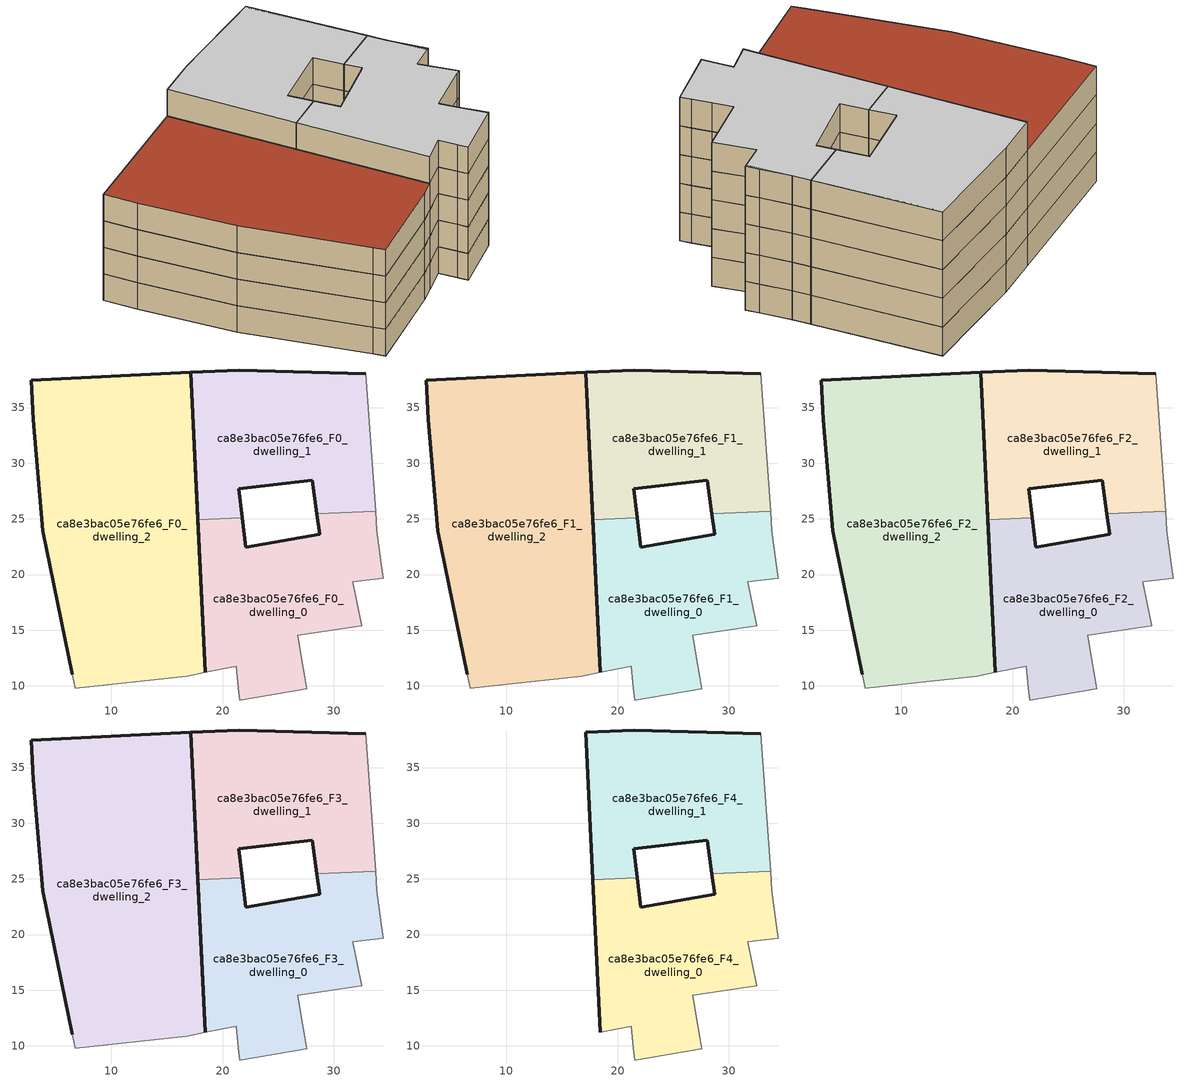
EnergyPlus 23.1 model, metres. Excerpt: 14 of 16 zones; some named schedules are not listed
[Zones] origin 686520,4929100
ca8e3bac05e76fe6_F0_dwelling_0
 floor ground (EU_floor_Construction): 27.57,9.74 27.38,10.82 27.06,12.62 26.75,14.57 31.9,15.32 32.49,15.39 31.69,19.37 34.43,19.66 34.26,20.95 33.87,23.95 33.74,25.71 28.47,25.45 28.72,23.62 22.09,22.47 21.76,25.12 17.78,24.93 18.45,11.21 21.25,11.75 21.43,9.86 21.53,8.74 z0
 wall outside (EU_wall_Construction): 18.45,11.21 17.78,24.93 / 21.76,25.12 22.09,22.47 28.72,23.62 28.47,25.45 z0:3
 wall adiabatic (EU_wall_Construction): 33.74,25.71 33.87,23.95 34.26,20.95 34.43,19.66 31.69,19.37 32.49,15.39 31.9,15.32 26.75,14.57 27.06,12.62 27.38,10.82 27.57,9.74 21.53,8.74 21.43,9.86 21.25,11.75 18.45,11.21 z0:3
 wall to ca8e3bac05e76fe6_F0_dwelling_1 (EU_wall_Construction): 17.78,24.93 21.76,25.12 / 28.47,25.45 33.74,25.71 z0:3
ca8e3bac05e76fe6_F0_dwelling_1
 floor ground (EU_floor_Construction): 33.74,25.71 32.85,38.05 21.51,38.38 17.14,38.16 17.78,24.93 21.76,25.12 21.44,27.7 28.07,28.5 28.47,25.45 z0
 wall outside (EU_wall_Construction): 28.47,25.45 28.07,28.5 21.44,27.7 21.76,25.12 / 17.78,24.93 17.14,38.16 21.51,38.38 32.85,38.05 z0:3
 wall adiabatic (EU_wall_Construction): 32.85,38.05 33.74,25.71 z0:3
ca8e3bac05e76fe6_F0_dwelling_2
 floor ground (EU_floor_Construction): 18.45,11.21 17.14,38.16 2.83,37.46 3,33.93 3.87,23.94 6.5,11.04 6.75,9.79 16.79,10.89 z0
 wall outside (EU_wall_Construction): 6.5,11.04 3.87,23.94 3,33.93 2.83,37.46 17.14,38.16 18.45,11.21 z0:3
 wall adiabatic (EU_wall_Construction): 18.45,11.21 16.79,10.89 6.75,9.79 6.5,11.04 z0:3
ca8e3bac05e76fe6_F1_dwelling_0
 floor to ca8e3bac05e76fe6_F0_dwelling_0 (EU_floor_Construction): 27.57,9.74 27.38,10.82 27.06,12.62 26.75,14.57 31.9,15.32 32.49,15.39 31.69,19.37 34.42,19.66 34.26,20.95 33.87,23.95 33.74,25.71 28.47,25.45 28.72,23.62 22.09,22.47 21.76,25.12 17.78,24.93 18.45,11.21 21.25,11.75 21.43,9.86 21.53,8.74 z3
 wall outside (EU_wall_Construction): 18.45,11.21 17.78,24.93 / 21.76,25.12 22.09,22.47 28.72,23.62 28.47,25.45 z3:6
 wall adiabatic (EU_wall_Construction): 33.74,25.71 33.87,23.95 34.26,20.95 34.43,19.66 31.69,19.37 32.49,15.39 31.9,15.32 26.75,14.57 27.06,12.62 27.38,10.82 27.57,9.74 21.53,8.74 21.43,9.86 21.25,11.75 18.45,11.21 z3:6
 wall to ca8e3bac05e76fe6_F1_dwelling_1 (EU_wall_Construction): 17.78,24.93 21.76,25.12 / 28.47,25.45 33.74,25.71 z3:6
ca8e3bac05e76fe6_F1_dwelling_1
 floor to ca8e3bac05e76fe6_F0_dwelling_1 (EU_floor_Construction): 33.74,25.71 32.85,38.05 21.51,38.38 17.14,38.16 17.78,24.93 21.76,25.12 21.44,27.7 28.07,28.5 28.47,25.45 z3
 wall outside (EU_wall_Construction): 28.47,25.45 28.07,28.5 21.44,27.7 21.76,25.12 / 17.78,24.93 17.14,38.16 21.51,38.38 32.85,38.05 z3:6
 wall adiabatic (EU_wall_Construction): 32.85,38.05 33.74,25.71 z3:6
ca8e3bac05e76fe6_F1_dwelling_2
 floor to ca8e3bac05e76fe6_F0_dwelling_2 (EU_floor_Construction): 18.45,11.21 17.14,38.16 2.83,37.46 3,33.93 3.87,23.94 6.5,11.04 6.75,9.79 16.79,10.89 z3
 wall outside (EU_wall_Construction): 6.5,11.04 3.87,23.94 3,33.93 2.83,37.46 17.14,38.16 18.45,11.21 z3:6
 wall adiabatic (EU_wall_Construction): 18.45,11.21 16.79,10.89 6.75,9.79 6.5,11.04 z3:6
ca8e3bac05e76fe6_F2_dwelling_0
 floor to ca8e3bac05e76fe6_F1_dwelling_0 (EU_floor_Construction): 27.57,9.74 27.38,10.82 27.06,12.62 26.75,14.57 31.9,15.32 32.49,15.39 31.69,19.37 34.42,19.66 34.26,20.95 33.87,23.95 33.74,25.71 28.47,25.45 28.72,23.62 22.09,22.47 21.76,25.12 17.78,24.93 18.45,11.21 21.25,11.75 21.43,9.86 21.53,8.74 z6
 wall outside (EU_wall_Construction): 18.45,11.21 17.78,24.93 / 21.76,25.12 22.09,22.47 28.72,23.62 28.47,25.45 z6:9
 wall adiabatic (EU_wall_Construction): 33.74,25.71 33.87,23.95 34.26,20.95 34.43,19.66 31.69,19.37 32.49,15.39 31.9,15.32 26.75,14.57 27.06,12.62 27.38,10.82 27.57,9.74 21.53,8.74 21.43,9.86 21.25,11.75 18.45,11.21 z6:9
 wall to ca8e3bac05e76fe6_F2_dwelling_1 (EU_wall_Construction): 17.78,24.93 21.76,25.12 / 28.47,25.45 33.74,25.71 z6:9
ca8e3bac05e76fe6_F2_dwelling_1
 floor to ca8e3bac05e76fe6_F1_dwelling_1 (EU_floor_Construction): 33.74,25.71 32.85,38.05 21.51,38.38 17.14,38.16 17.78,24.93 21.76,25.12 21.44,27.7 28.07,28.5 28.47,25.45 z6
 wall outside (EU_wall_Construction): 28.47,25.45 28.07,28.5 21.44,27.7 21.76,25.12 / 17.78,24.93 17.14,38.16 21.51,38.38 32.85,38.05 z6:9
 wall adiabatic (EU_wall_Construction): 32.85,38.05 33.74,25.71 z6:9
ca8e3bac05e76fe6_F2_dwelling_2
 floor to ca8e3bac05e76fe6_F1_dwelling_2 (EU_floor_Construction): 18.45,11.21 17.14,38.16 2.83,37.46 3,33.93 3.87,23.94 6.5,11.04 6.75,9.79 16.79,10.89 z6
 wall outside (EU_wall_Construction): 6.5,11.04 3.87,23.94 3,33.93 2.83,37.46 17.14,38.16 18.45,11.21 z6:9
 wall adiabatic (EU_wall_Construction): 18.45,11.21 16.79,10.89 6.75,9.79 6.5,11.04 z6:9
ca8e3bac05e76fe6_F3_dwelling_0
 floor to ca8e3bac05e76fe6_F2_dwelling_0 (EU_floor_Construction): 27.57,9.74 27.38,10.82 27.06,12.62 26.75,14.57 31.9,15.32 32.49,15.39 31.69,19.37 34.42,19.66 34.26,20.95 33.87,23.95 33.74,25.71 28.47,25.45 28.72,23.62 22.09,22.47 21.76,25.12 17.78,24.93 18.45,11.21 21.25,11.75 21.43,9.86 21.53,8.74 z9
 wall outside (EU_wall_Construction): 18.45,11.21 17.78,24.93 / 21.76,25.12 22.09,22.47 28.72,23.62 28.47,25.45 z9:12
 wall adiabatic (EU_wall_Construction): 33.74,25.71 33.87,23.95 34.26,20.95 34.43,19.66 31.69,19.37 32.49,15.39 31.9,15.32 26.75,14.57 27.06,12.62 27.38,10.82 27.57,9.74 21.53,8.74 21.43,9.86 21.25,11.75 18.45,11.21 z9:12
 wall to ca8e3bac05e76fe6_F3_dwelling_1 (EU_wall_Construction): 17.78,24.93 21.76,25.12 / 28.47,25.45 33.74,25.71 z9:12
ca8e3bac05e76fe6_F3_dwelling_1
 floor to ca8e3bac05e76fe6_F2_dwelling_1 (EU_floor_Construction): 33.74,25.71 32.85,38.05 21.51,38.38 17.14,38.16 17.78,24.93 21.76,25.12 21.44,27.7 28.07,28.5 28.47,25.45 z9
 wall outside (EU_wall_Construction): 28.47,25.45 28.07,28.5 21.44,27.7 21.76,25.12 / 17.78,24.93 17.14,38.16 21.51,38.38 32.85,38.05 z9:12
 wall adiabatic (EU_wall_Construction): 32.85,38.05 33.74,25.71 z9:12
ca8e3bac05e76fe6_F3_dwelling_2
 floor to ca8e3bac05e76fe6_F2_dwelling_2 (EU_floor_Construction): 18.45,11.21 17.14,38.16 2.83,37.46 3,33.93 3.87,23.94 6.5,11.04 6.75,9.79 16.79,10.89 z9
 wall outside (EU_wall_Construction): 6.5,11.04 3.87,23.94 3,33.93 2.83,37.46 17.14,38.16 18.45,11.21 z9:12
 wall adiabatic (EU_wall_Construction): 18.45,11.21 16.79,10.89 6.75,9.79 6.5,11.04 z9:12
 roof outside (EU_roof_Construction): 17.14,38.16 18.45,11.21 16.79,10.89 6.75,9.79 6.5,11.04 3.87,23.94 3,33.93 2.83,37.46 z12
ca8e3bac05e76fe6_F4_dwelling_0
 floor to ca8e3bac05e76fe6_F3_dwelling_0 (EU_floor_Construction): 27.57,9.74 27.38,10.82 27.06,12.62 26.75,14.57 31.9,15.32 32.49,15.39 31.69,19.37 34.42,19.66 34.26,20.95 33.87,23.95 33.74,25.71 28.47,25.45 28.72,23.62 22.09,22.47 21.76,25.12 17.78,24.93 18.45,11.21 21.25,11.75 21.43,9.86 21.53,8.74 z12
 wall outside (EU_wall_Construction): 18.45,11.21 17.78,24.93 / 21.76,25.12 22.09,22.47 28.72,23.62 28.47,25.45 z12:15
 wall adiabatic (EU_wall_Construction): 33.74,25.71 33.87,23.95 34.26,20.95 34.43,19.66 31.69,19.37 32.49,15.39 31.9,15.32 26.75,14.57 27.06,12.62 27.38,10.82 27.57,9.74 21.53,8.74 21.43,9.86 21.25,11.75 18.45,11.21 z12:15
 wall to ca8e3bac05e76fe6_F4_dwelling_1 (EU_wall_Construction): 17.78,24.93 21.76,25.12 / 28.47,25.45 33.74,25.71 z12:15
 ceiling to ca8e3bac05e76fe6_F5_dwelling_0 (EU_floor_Construction): 33.74,25.71 33.87,23.95 34.26,20.95 34.42,19.66 31.69,19.37 32.49,15.39 31.9,15.32 26.75,14.57 27.06,12.62 27.38,10.82 27.57,9.74 21.53,8.74 21.43,9.86 21.25,11.75 18.45,11.21 17.78,24.93 21.76,25.12 22.09,22.47 28.72,23.62 28.47,25.45 z15
ca8e3bac05e76fe6_F4_dwelling_1
 floor to ca8e3bac05e76fe6_F3_dwelling_1 (EU_floor_Construction): 33.74,25.71 32.85,38.05 21.51,38.38 17.14,38.16 17.78,24.93 21.76,25.12 21.44,27.7 28.07,28.5 28.47,25.45 z12
 wall outside (EU_wall_Construction): 28.47,25.45 28.07,28.5 21.44,27.7 21.76,25.12 / 17.78,24.93 17.14,38.16 21.51,38.38 32.85,38.05 z12:15
 wall adiabatic (EU_wall_Construction): 32.85,38.05 33.74,25.71 z12:15
 ceiling to ca8e3bac05e76fe6_F5_dwelling_1 (EU_floor_Construction): 32.85,38.05 33.74,25.71 28.47,25.45 28.07,28.5 21.44,27.7 21.76,25.12 17.78,24.93 17.14,38.16 21.51,38.38 z15
shading: 34.23,19.69 32.65,38.04 z0:15
[Building]
EU S2 Campaign: North Axis=0; Terrain=City; Solar Distribution=FullExterior
[Site:Location]
Bologna: Latitude=44.5; Longitude=11.25; Time Zone=1; Elevation=37
[SizingPeriod:WeatherFileDays]
AnnualSizingPeriod: Begin Month=1; Begin Day of Month=1; End Month=12; End Day of Month=31; Day of Week for Start Day=Monday; Use Weather File Daylight Saving Period=No; Use Weather File Rain and Snow Indicators=No
[MATERIAL]
EU_InternalMass_Material: Roughness=MediumRough; Thickness=0.1; Conductivity=1; Density=1800; Specific Heat=900; Thermal Absorptance=0.9; Solar Absorptance=0.7; Visible Absorptance=0.7
[MATERIAL:NOMASS] Roughness=MediumRough; Thermal Absorptance=0.9; Solar Absorptance=0.7; Visible Absorptance=0.7
Name | Thermal Resistance
EU_wall_NoMass | 0.905828
EU_roof_NoMass | 0.37593
EU_floor_NoMass | 0.67114
[CONSTRUCTION]
EU_wall_Construction: EU_wall_NoMass
EU_roof_Construction: EU_roof_NoMass
EU_floor_Construction: EU_floor_NoMass
EU_InternalMass_Construction: EU_InternalMass_Material
[ZONE] Type=1; Multiplier=1; Ceiling Height=autocalculate; Floor Area=autocalculate; Part of Total Floor Area=Yes
Name | Volume
ca8e3bac05e76fe6_F0_dwelling_0; ca8e3bac05e76fe6_F1_dwelling_0; ca8e3bac05e76fe6_F2_dwelling_0; ca8e3bac05e76fe6_F3_dwelling_0; ca8e3bac05e76fe6_F4_dwelling_0 | 557.278
ca8e3bac05e76fe6_F0_dwelling_1 | 557.28
ca8e3bac05e76fe6_F1_dwelling_1; ca8e3bac05e76fe6_F2_dwelling_1; ca8e3bac05e76fe6_F3_dwelling_1; ca8e3bac05e76fe6_F4_dwelling_1 | 557.277
ca8e3bac05e76fe6_F0_dwelling_2; ca8e3bac05e76fe6_F1_dwelling_2; ca8e3bac05e76fe6_F2_dwelling_2; ca8e3bac05e76fe6_F3_dwelling_2 | 1114.5
[INTERNALMASS] Construction=EU_InternalMass_Construction
Name | Zone or ZoneList | Surface Area
ca8e3bac05e76fe6_F0_dwelling_0_EU_InternalMass | ca8e3bac05e76fe6_F0_dwelling_0 | 185.759
ca8e3bac05e76fe6_F0_dwelling_1_EU_InternalMass | ca8e3bac05e76fe6_F0_dwelling_1 | 185.76
ca8e3bac05e76fe6_F0_dwelling_2_EU_InternalMass | ca8e3bac05e76fe6_F0_dwelling_2 | 371.502
ca8e3bac05e76fe6_F1_dwelling_0_EU_InternalMass | ca8e3bac05e76fe6_F1_dwelling_0 | 185.759
ca8e3bac05e76fe6_F1_dwelling_1_EU_InternalMass | ca8e3bac05e76fe6_F1_dwelling_1 | 185.76
ca8e3bac05e76fe6_F1_dwelling_2_EU_InternalMass | ca8e3bac05e76fe6_F1_dwelling_2 | 371.502
ca8e3bac05e76fe6_F2_dwelling_0_EU_InternalMass | ca8e3bac05e76fe6_F2_dwelling_0 | 185.759
ca8e3bac05e76fe6_F2_dwelling_1_EU_InternalMass | ca8e3bac05e76fe6_F2_dwelling_1 | 185.76
ca8e3bac05e76fe6_F2_dwelling_2_EU_InternalMass | ca8e3bac05e76fe6_F2_dwelling_2 | 371.502
ca8e3bac05e76fe6_F3_dwelling_0_EU_InternalMass | ca8e3bac05e76fe6_F3_dwelling_0 | 185.759
ca8e3bac05e76fe6_F3_dwelling_1_EU_InternalMass | ca8e3bac05e76fe6_F3_dwelling_1 | 185.76
ca8e3bac05e76fe6_F3_dwelling_2_EU_InternalMass | ca8e3bac05e76fe6_F3_dwelling_2 | 371.502
ca8e3bac05e76fe6_F4_dwelling_0_EU_InternalMass | ca8e3bac05e76fe6_F4_dwelling_0 | 371.519
ca8e3bac05e76fe6_F4_dwelling_1_EU_InternalMass | ca8e3bac05e76fe6_F4_dwelling_1 | 371.507
[OTHEREQUIPMENT] Fuel Type=Electricity; Design Level Calculation Method=Watts/Area; Power per Zone Floor Area=1; Fraction Latent=0; Fraction Radiant=0; Fraction Lost=0; Carbon Dioxide Generation Rate=0; EndUse Subcategory=EU_Step8_InternalGains
Name | Zone or ZoneList or Space or SpaceList | Schedule
EU_Step8_InternalGain_ca8e3bac05e76fe6_F0_dwelling_0_f000 | ca8e3bac05e76fe6_F0_dwelling_0 | EU_Step8_GainSchedule_ca8e3bac05e76fe6_F0_dwelling_0_f000
EU_Step8_InternalGain_ca8e3bac05e76fe6_F0_dwelling_1_f000 | ca8e3bac05e76fe6_F0_dwelling_1 | EU_Step8_GainSchedule_ca8e3bac05e76fe6_F0_dwelling_1_f000
EU_Step8_InternalGain_ca8e3bac05e76fe6_F0_dwelling_2_f000 | ca8e3bac05e76fe6_F0_dwelling_2 | EU_Step8_GainSchedule_ca8e3bac05e76fe6_F0_dwelling_2_f000
EU_Step8_InternalGain_ca8e3bac05e76fe6_F1_dwelling_0_f000 | ca8e3bac05e76fe6_F1_dwelling_0 | EU_Step8_GainSchedule_ca8e3bac05e76fe6_F1_dwelling_0_f000
EU_Step8_InternalGain_ca8e3bac05e76fe6_F1_dwelling_1_f000 | ca8e3bac05e76fe6_F1_dwelling_1 | EU_Step8_GainSchedule_ca8e3bac05e76fe6_F1_dwelling_1_f000
EU_Step8_InternalGain_ca8e3bac05e76fe6_F1_dwelling_2_f000 | ca8e3bac05e76fe6_F1_dwelling_2 | EU_Step8_GainSchedule_ca8e3bac05e76fe6_F1_dwelling_2_f000
EU_Step8_InternalGain_ca8e3bac05e76fe6_F2_dwelling_0_f000 | ca8e3bac05e76fe6_F2_dwelling_0 | EU_Step8_GainSchedule_ca8e3bac05e76fe6_F2_dwelling_0_f000
EU_Step8_InternalGain_ca8e3bac05e76fe6_F2_dwelling_1_f000 | ca8e3bac05e76fe6_F2_dwelling_1 | EU_Step8_GainSchedule_ca8e3bac05e76fe6_F2_dwelling_1_f000
EU_Step8_InternalGain_ca8e3bac05e76fe6_F2_dwelling_2_f000 | ca8e3bac05e76fe6_F2_dwelling_2 | EU_Step8_GainSchedule_ca8e3bac05e76fe6_F2_dwelling_2_f000
EU_Step8_InternalGain_ca8e3bac05e76fe6_F3_dwelling_0_f000 | ca8e3bac05e76fe6_F3_dwelling_0 | EU_Step8_GainSchedule_ca8e3bac05e76fe6_F3_dwelling_0_f000
EU_Step8_InternalGain_ca8e3bac05e76fe6_F3_dwelling_1_f000 | ca8e3bac05e76fe6_F3_dwelling_1 | EU_Step8_GainSchedule_ca8e3bac05e76fe6_F3_dwelling_1_f000
EU_Step8_InternalGain_ca8e3bac05e76fe6_F3_dwelling_2_f000 | ca8e3bac05e76fe6_F3_dwelling_2 | EU_Step8_GainSchedule_ca8e3bac05e76fe6_F3_dwelling_2_f000
EU_Step8_InternalGain_ca8e3bac05e76fe6_F4_dwelling_0_f000 | ca8e3bac05e76fe6_F4_dwelling_0 | EU_Step8_GainSchedule_ca8e3bac05e76fe6_F4_dwelling_0_f000
EU_Step8_InternalGain_ca8e3bac05e76fe6_F4_dwelling_1_f000 | ca8e3bac05e76fe6_F4_dwelling_1 | EU_Step8_GainSchedule_ca8e3bac05e76fe6_F4_dwelling_1_f000
[ZONEVENTILATION:DESIGNFLOWRATE] Schedule=EU_AlwaysOn; Design Flow Rate Calculation Method=AirChanges/Hour; Air Changes per Hour=0.73129; Ventilation Type=Natural; Fan Pressure Rise=0; Fan Total Efficiency=1; Constant Term Coefficient=1; Temperature Term Coefficient=0; Velocity Term Coefficient=0; Velocity Squared Term Coefficient=0; Minimum Indoor Temperature=-100; Maximum Indoor Temperature=100; Delta Temperature=-100; Minimum Outdoor Temperature=-100; Maximum Outdoor Temperature=100; Maximum Wind Speed=40
Name | Zone or ZoneList or Space or SpaceList
EU_ConstantAir_ca8e3bac05e76fe6_F0_dwelling_0 | ca8e3bac05e76fe6_F0_dwelling_0
EU_ConstantAir_ca8e3bac05e76fe6_F0_dwelling_1 | ca8e3bac05e76fe6_F0_dwelling_1
EU_ConstantAir_ca8e3bac05e76fe6_F0_dwelling_2 | ca8e3bac05e76fe6_F0_dwelling_2
EU_ConstantAir_ca8e3bac05e76fe6_F1_dwelling_0 | ca8e3bac05e76fe6_F1_dwelling_0
EU_ConstantAir_ca8e3bac05e76fe6_F1_dwelling_1 | ca8e3bac05e76fe6_F1_dwelling_1
EU_ConstantAir_ca8e3bac05e76fe6_F1_dwelling_2 | ca8e3bac05e76fe6_F1_dwelling_2
EU_ConstantAir_ca8e3bac05e76fe6_F2_dwelling_0 | ca8e3bac05e76fe6_F2_dwelling_0
EU_ConstantAir_ca8e3bac05e76fe6_F2_dwelling_1 | ca8e3bac05e76fe6_F2_dwelling_1
EU_ConstantAir_ca8e3bac05e76fe6_F2_dwelling_2 | ca8e3bac05e76fe6_F2_dwelling_2
EU_ConstantAir_ca8e3bac05e76fe6_F3_dwelling_0 | ca8e3bac05e76fe6_F3_dwelling_0
EU_ConstantAir_ca8e3bac05e76fe6_F3_dwelling_1 | ca8e3bac05e76fe6_F3_dwelling_1
EU_ConstantAir_ca8e3bac05e76fe6_F3_dwelling_2 | ca8e3bac05e76fe6_F3_dwelling_2
EU_ConstantAir_ca8e3bac05e76fe6_F4_dwelling_0 | ca8e3bac05e76fe6_F4_dwelling_0
EU_ConstantAir_ca8e3bac05e76fe6_F4_dwelling_1 | ca8e3bac05e76fe6_F4_dwelling_1
[HVACTEMPLATE:THERMOSTAT] Constant Heating Setpoint=20; Constant Cooling Setpoint=50
EU_HeatOnly_ca8e3bac05e76fe6_F0_dwelling_0; EU_HeatOnly_ca8e3bac05e76fe6_F0_dwelling_1; EU_HeatOnly_ca8e3bac05e76fe6_F0_dwelling_2; EU_HeatOnly_ca8e3bac05e76fe6_F1_dwelling_0; EU_HeatOnly_ca8e3bac05e76fe6_F1_dwelling_1; EU_HeatOnly_ca8e3bac05e76fe6_F1_dwelling_2; EU_HeatOnly_ca8e3bac05e76fe6_F2_dwelling_0; EU_HeatOnly_ca8e3bac05e76fe6_F2_dwelling_1; EU_HeatOnly_ca8e3bac05e76fe6_F2_dwelling_2; EU_HeatOnly_ca8e3bac05e76fe6_F3_dwelling_0; EU_HeatOnly_ca8e3bac05e76fe6_F3_dwelling_1; EU_HeatOnly_ca8e3bac05e76fe6_F3_dwelling_2; EU_HeatOnly_ca8e3bac05e76fe6_F4_dwelling_0; EU_HeatOnly_ca8e3bac05e76fe6_F4_dwelling_1; EU_HeatOnly_ca8e3bac05e76fe6_F5_dwelling_0; EU_HeatOnly_ca8e3bac05e76fe6_F5_dwelling_1
[HVACTEMPLATE:ZONE:IDEALLOADSAIRSYSTEM] System Availability Schedule=EU_AlwaysOn; Maximum Heating Supply Air Temperature=50; Minimum Cooling Supply Air Temperature=13; Maximum Heating Supply Air Humidity Ratio=0.0156; Minimum Cooling Supply Air Humidity Ratio=0.0077; Heating Limit=NoLimit; Cooling Limit=NoLimit; Heating Availability Schedule=EU_AlwaysOn; Cooling Availability Schedule=EU_CoolingOff; Dehumidification Control Type=ConstantSensibleHeatRatio; Cooling Sensible Heat Ratio=0.7; Dehumidification Setpoint=60; Humidification Control Type=None; Humidification Setpoint=30; Outdoor Air Method=None; Outdoor Air Flow Rate per Person=0.00944; Outdoor Air Flow Rate per Zone Floor Area=0; Outdoor Air Flow Rate per Zone=0; Demand Controlled Ventilation Type=None; Outdoor Air Economizer Type=NoEconomizer; Heat Recovery Type=None; Sensible Heat Recovery Effectiveness=0.7; Latent Heat Recovery Effectiveness=0.65
Name | Template Thermostat
ca8e3bac05e76fe6_F0_dwelling_0 | EU_HeatOnly_ca8e3bac05e76fe6_F0_dwelling_0
ca8e3bac05e76fe6_F0_dwelling_1 | EU_HeatOnly_ca8e3bac05e76fe6_F0_dwelling_1
ca8e3bac05e76fe6_F0_dwelling_2 | EU_HeatOnly_ca8e3bac05e76fe6_F0_dwelling_2
ca8e3bac05e76fe6_F1_dwelling_0 | EU_HeatOnly_ca8e3bac05e76fe6_F1_dwelling_0
ca8e3bac05e76fe6_F1_dwelling_1 | EU_HeatOnly_ca8e3bac05e76fe6_F1_dwelling_1
ca8e3bac05e76fe6_F1_dwelling_2 | EU_HeatOnly_ca8e3bac05e76fe6_F1_dwelling_2
ca8e3bac05e76fe6_F2_dwelling_0 | EU_HeatOnly_ca8e3bac05e76fe6_F2_dwelling_0
ca8e3bac05e76fe6_F2_dwelling_1 | EU_HeatOnly_ca8e3bac05e76fe6_F2_dwelling_1
ca8e3bac05e76fe6_F2_dwelling_2 | EU_HeatOnly_ca8e3bac05e76fe6_F2_dwelling_2
ca8e3bac05e76fe6_F3_dwelling_0 | EU_HeatOnly_ca8e3bac05e76fe6_F3_dwelling_0
